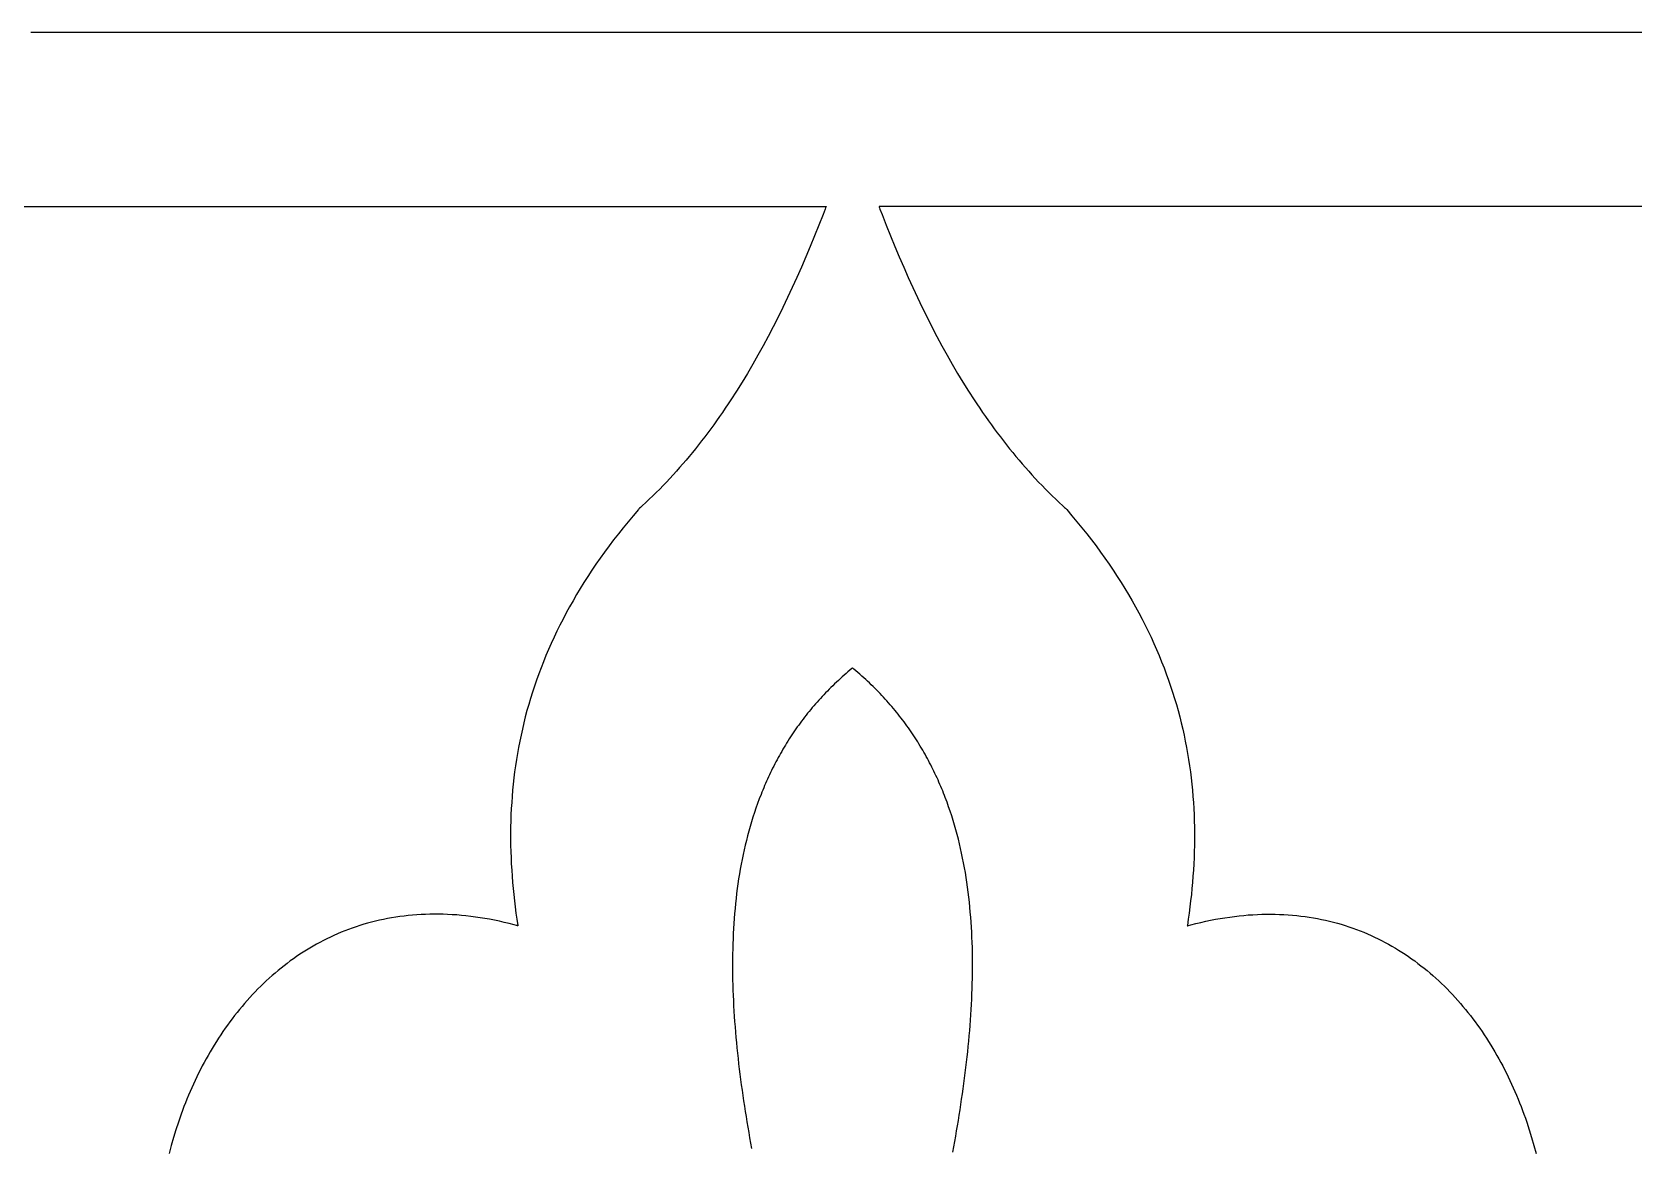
# Model space of a CAD drawing. Extents: x -53 to 64, y 95 to 135.
# Drawn here: x -22.83 to 2.4, y 117.87 to 135.46 of the extents above; entities that cross this region are included whole.
import ezdxf

# ---------------------------------------------------------------- set-up
doc = ezdxf.new("R2010")
doc.units = 0
doc.header["$MEASUREMENT"] = 0
doc.layers.add('LAYER_1', color=18, linetype='CONTINUOUS')

msp = doc.modelspace()

# ---------------------------------------------------------------- linework, layer by layer
at = {"layer": 'LAYER_1'}
for points in [[(-22.846, 135.461), (-22.554, 135.461), (-22.257, 135.461), (-21.956, 135.461), (-21.651, 135.461), (-21.342, 135.461), (-21.028, 135.461), (-20.71, 135.461), (-20.388, 135.461), (-20.061, 135.461), (-19.731, 135.461), (-19.397, 135.461), (-19.059, 135.461), (-18.717, 135.461), (-18.371, 135.461), (-18.021, 135.461), (-17.668, 135.461), (-17.311, 135.461), (-16.95, 135.461), (-16.586, 135.461), (-16.218, 135.461), (-15.846, 135.461), (-15.471, 135.461), (-15.093, 135.461), (-14.711, 135.461), (-14.326, 135.461), (-13.938, 135.461), (-13.546, 135.461), (-13.151, 135.461), (-12.753, 135.461), (-12.352, 135.461), (-11.948, 135.461), (-11.541, 135.461), (-11.131, 135.461), (-10.718, 135.461), (-10.303, 135.461), (-9.884, 135.461), (-9.463, 135.461), (-9.039, 135.461), (-8.612, 135.461), (-7.751, 135.461), (-6.879, 135.461), (-5.998, 135.461), (-5.108, 135.461), (-4.208, 135.461), (-3.3, 135.461), (-2.383, 135.461), (-1.459, 135.461), (-0.527, 135.461), (0.412, 135.461), (1.357, 135.461), (2.309, 135.461), (3.267, 135.461)], [(-23.222, 132.709), (-22.711, 132.709), (-22.198, 132.709), (-21.173, 132.709), (-20.662, 132.709), (-20.407, 132.709), (-20.153, 132.709), (-19.9, 132.709), (-19.648, 132.709), (-19.397, 132.709), (-19.146, 132.709), (-18.898, 132.709), (-18.65, 132.709), (-18.404, 132.709), (-18.159, 132.709), (-17.916, 132.709), (-17.675, 132.709), (-17.436, 132.709), (-17.199, 132.709), (-16.964, 132.709), (-16.731, 132.709), (-16.5, 132.709), (-16.272, 132.709), (-16.159, 132.709), (-16.046, 132.709), (-15.935, 132.709), (-15.824, 132.709), (-15.713, 132.709), (-15.603, 132.709), (-15.494, 132.709), (-15.386, 132.709), (-15.279, 132.709), (-15.172, 132.709), (-15.066, 132.709), (-14.961, 132.709), (-14.856, 132.709), (-14.753, 132.709), (-14.65, 132.709), (-14.548, 132.709), (-14.447, 132.709), (-14.347, 132.709), (-14.248, 132.709), (-14.149, 132.709), (-14.052, 132.709), (-13.955, 132.709), (-13.86, 132.709), (-13.765, 132.709), (-13.672, 132.709), (-13.579, 132.709), (-13.487, 132.709), (-13.397, 132.709), (-13.307, 132.709), (-13.218, 132.709), (-13.131, 132.709), (-13.044, 132.709), (-12.959, 132.709), (-12.874, 132.709), (-12.791, 132.709), (-12.709, 132.709), (-12.628, 132.709), (-12.548, 132.709), (-12.47, 132.709), (-12.392, 132.709), (-12.316, 132.709), (-12.241, 132.709), (-12.167, 132.709), (-12.094, 132.709), (-12.023, 132.709), (-11.953, 132.709), (-11.884, 132.709), (-11.816, 132.709), (-11.75, 132.709), (-11.685, 132.709), (-11.621, 132.709), (-11.559, 132.709), (-11.498, 132.709), (-11.439, 132.709), (-11.38, 132.709), (-11.324, 132.709), (-11.268, 132.709), (-11.214, 132.709), (-11.162, 132.709), (-11.111, 132.709), (-11.061, 132.709), (-11.013, 132.709), (-10.966, 132.709), (-10.921, 132.709), (-10.877, 132.709), (-10.835, 132.709), (-10.795, 132.709), (-10.756, 132.709), (-10.718, 132.709), (-10.683, 132.709), (-10.648, 132.709), (-10.616, 132.709), (-10.585, 132.709), (-10.555, 132.709), (-10.528, 132.709), (-10.502, 132.709), (-10.477, 132.709), (-10.455, 132.709), (-10.434, 132.709), (-10.415, 132.709), (-10.397, 132.709), (-10.381, 132.709), (-10.367, 132.709), (-10.355, 132.709), (-10.345, 132.709), (-10.336, 132.709), (-10.33, 132.709), (-10.325, 132.709), (-10.322, 132.709), (-10.321, 132.709), (-10.321, 132.709), (-10.321, 132.706), (-10.323, 132.701), (-10.328, 132.69), (-10.336, 132.669), (-10.368, 132.584), (-10.435, 132.415), (-10.502, 132.247), (-10.57, 132.081), (-10.639, 131.917), (-10.709, 131.754), (-10.78, 131.593), (-10.853, 131.434), (-10.926, 131.276), (-11.001, 131.12), (-11.077, 130.966), (-11.154, 130.814), (-11.232, 130.664), (-11.312, 130.515), (-11.393, 130.369), (-11.475, 130.224), (-11.558, 130.082), (-11.643, 129.941), (-11.73, 129.803), (-11.818, 129.666), (-11.862, 129.599), (-11.907, 129.532), (-11.952, 129.466), (-11.998, 129.4), (-12.044, 129.335), (-12.09, 129.27), (-12.137, 129.206), (-12.184, 129.142), (-12.232, 129.079), (-12.28, 129.017), (-12.328, 128.955), (-12.377, 128.894), (-12.426, 128.833), (-12.476, 128.773), (-12.526, 128.714), (-12.576, 128.655), (-12.627, 128.596), (-12.678, 128.538), (-12.73, 128.481), (-12.782, 128.425), (-12.835, 128.369), (-12.888, 128.314), (-12.941, 128.259), (-12.995, 128.205), (-13.05, 128.151), (-13.105, 128.099), (-13.16, 128.046), (-13.216, 127.995), (-13.244, 127.969), (-13.258, 127.957), (-13.26, 127.955), (-13.26, 127.954), (-13.262, 127.953), (-13.267, 127.947), (-13.277, 127.935), (-13.359, 127.839), (-13.439, 127.744), (-13.516, 127.648), (-13.592, 127.553), (-13.666, 127.457), (-13.739, 127.361), (-13.809, 127.266), (-13.877, 127.17), (-13.944, 127.074), (-14.009, 126.978), (-14.072, 126.882), (-14.133, 126.786), (-14.192, 126.69), (-14.25, 126.595), (-14.306, 126.499), (-14.36, 126.403), (-14.412, 126.307), (-14.463, 126.21), (-14.512, 126.114), (-14.559, 126.018), (-14.605, 125.922), (-14.649, 125.826), (-14.692, 125.73), (-14.733, 125.634), (-14.772, 125.537), (-14.81, 125.441), (-14.846, 125.345), (-14.88, 125.249), (-14.913, 125.152), (-14.945, 125.056), (-14.975, 124.959), (-15.004, 124.863), (-15.031, 124.767), (-15.057, 124.67), (-15.081, 124.574), (-15.104, 124.477), (-15.125, 124.381), (-15.145, 124.284), (-15.164, 124.188), (-15.181, 124.091), (-15.197, 123.995), (-15.212, 123.898), (-15.225, 123.801), (-15.237, 123.705), (-15.248, 123.608), (-15.257, 123.512), (-15.265, 123.415), (-15.272, 123.318), (-15.278, 123.222), (-15.283, 123.125), (-15.286, 123.028), (-15.288, 122.931), (-15.289, 122.835), (-15.289, 122.738), (-15.288, 122.641), (-15.286, 122.544), (-15.282, 122.448), (-15.278, 122.351), (-15.272, 122.254), (-15.266, 122.157), (-15.258, 122.06), (-15.249, 121.963), (-15.24, 121.867), (-15.229, 121.77), (-15.217, 121.673), (-15.205, 121.576), (-15.191, 121.479), (-15.177, 121.382), (-15.176, 121.376), (-15.176, 121.376), (-15.177, 121.376), (-15.179, 121.377), (-15.184, 121.378), (-15.194, 121.381), (-15.233, 121.391), (-15.312, 121.411), (-15.389, 121.43), (-15.466, 121.447), (-15.543, 121.463), (-15.619, 121.478), (-15.694, 121.491), (-15.77, 121.503), (-15.844, 121.514), (-15.918, 121.524), (-15.992, 121.533), (-16.065, 121.54), (-16.137, 121.546), (-16.209, 121.551), (-16.281, 121.555), (-16.352, 121.557), (-16.422, 121.559), (-16.492, 121.559), (-16.562, 121.558), (-16.631, 121.556), (-16.699, 121.553), (-16.767, 121.549), (-16.834, 121.544), (-16.901, 121.537), (-16.967, 121.53), (-17.033, 121.522), (-17.098, 121.512), (-17.163, 121.501), (-17.227, 121.49), (-17.291, 121.477), (-17.354, 121.463), (-17.417, 121.449), (-17.479, 121.433), (-17.541, 121.416), (-17.602, 121.399), (-17.662, 121.38), (-17.722, 121.36), (-17.782, 121.34), (-17.84, 121.318), (-17.899, 121.296), (-17.957, 121.273), (-18.014, 121.249), (-18.071, 121.224), (-18.127, 121.198), (-18.183, 121.171), (-18.238, 121.143), (-18.292, 121.114), (-18.346, 121.085), (-18.4, 121.055), (-18.453, 121.024), (-18.505, 120.992), (-18.557, 120.959), (-18.608, 120.926), (-18.659, 120.892), (-18.709, 120.856), (-18.759, 120.821), (-18.808, 120.784), (-18.857, 120.747), (-18.905, 120.709), (-18.952, 120.67), (-18.999, 120.631), (-19.046, 120.591), (-19.091, 120.55), (-19.137, 120.508), (-19.181, 120.466), (-19.225, 120.423), (-19.269, 120.38), (-19.312, 120.336), (-19.355, 120.291), (-19.396, 120.245), (-19.438, 120.199), (-19.479, 120.153), (-19.519, 120.106), (-19.558, 120.058), (-19.597, 120.009), (-19.636, 119.961), (-19.674, 119.911), (-19.711, 119.861), (-19.748, 119.811), (-19.784, 119.76), (-19.82, 119.708), (-19.855, 119.656), (-19.889, 119.603), (-19.923, 119.55), (-19.957, 119.497), (-19.989, 119.443), (-20.022, 119.389), (-20.053, 119.334), (-20.084, 119.278), (-20.115, 119.223), (-20.145, 119.167), (-20.174, 119.11), (-20.203, 119.053), (-20.231, 118.996), (-20.258, 118.939), (-20.285, 118.881), (-20.312, 118.822), (-20.337, 118.764), (-20.363, 118.705), (-20.387, 118.645), (-20.411, 118.586), (-20.435, 118.526), (-20.458, 118.466), (-20.48, 118.405), (-20.501, 118.344), (-20.522, 118.283), (-20.563, 118.161), (-20.601, 118.037), (-20.636, 117.913), (-20.669, 117.787)], [(2.904, 132.709), (2.391, 132.709), (1.366, 132.709), (0.855, 132.709), (0.6, 132.709), (0.346, 132.709), (0.093, 132.709), (-0.159, 132.709), (-0.41, 132.709), (-0.661, 132.709), (-0.909, 132.709), (-1.157, 132.709), (-1.403, 132.709), (-1.648, 132.709), (-1.891, 132.709), (-2.132, 132.709), (-2.371, 132.709), (-2.608, 132.709), (-2.843, 132.709), (-3.076, 132.709), (-3.307, 132.709), (-3.535, 132.709), (-3.648, 132.709), (-3.761, 132.709), (-3.872, 132.709), (-3.983, 132.709), (-4.094, 132.709), (-4.204, 132.709), (-4.313, 132.709), (-4.421, 132.709), (-4.528, 132.709), (-4.635, 132.709), (-4.741, 132.709), (-4.846, 132.709), (-4.951, 132.709), (-5.054, 132.709), (-5.157, 132.709), (-5.259, 132.709), (-5.36, 132.709), (-5.46, 132.709), (-5.559, 132.709), (-5.658, 132.709), (-5.755, 132.709), (-5.852, 132.709), (-5.947, 132.709), (-6.042, 132.709), (-6.135, 132.709), (-6.228, 132.709), (-6.32, 132.709), (-6.41, 132.709), (-6.5, 132.709), (-6.589, 132.709), (-6.676, 132.709), (-6.763, 132.709), (-6.848, 132.709), (-6.933, 132.709), (-7.016, 132.709), (-7.098, 132.709), (-7.179, 132.709), (-7.259, 132.709), (-7.337, 132.709), (-7.415, 132.709), (-7.491, 132.709), (-7.566, 132.709), (-7.64, 132.709), (-7.713, 132.709), (-7.784, 132.709), (-7.854, 132.709), (-7.923, 132.709), (-7.991, 132.709), (-8.057, 132.709), (-8.122, 132.709), (-8.186, 132.709), (-8.248, 132.709), (-8.309, 132.709), (-8.368, 132.709), (-8.427, 132.709), (-8.483, 132.709), (-8.539, 132.709), (-8.593, 132.709), (-8.645, 132.709), (-8.696, 132.709), (-8.746, 132.709), (-8.794, 132.709), (-8.841, 132.709), (-8.886, 132.709), (-8.93, 132.709), (-8.972, 132.709), (-9.012, 132.709), (-9.051, 132.709), (-9.089, 132.709), (-9.124, 132.709), (-9.159, 132.709), (-9.191, 132.709), (-9.222, 132.709), (-9.252, 132.709), (-9.279, 132.709), (-9.305, 132.709), (-9.33, 132.709), (-9.352, 132.709), (-9.373, 132.709), (-9.392, 132.709), (-9.41, 132.709), (-9.426, 132.709), (-9.44, 132.709), (-9.452, 132.709), (-9.462, 132.709), (-9.471, 132.709), (-9.477, 132.709), (-9.482, 132.709), (-9.485, 132.709), (-9.486, 132.709), (-9.486, 132.709), (-9.486, 132.706), (-9.484, 132.701), (-9.479, 132.69), (-9.471, 132.669), (-9.439, 132.584), (-9.372, 132.415), (-9.305, 132.247), (-9.237, 132.081), (-9.168, 131.917), (-9.098, 131.754), (-9.027, 131.593), (-8.954, 131.434), (-8.881, 131.276), (-8.806, 131.12), (-8.73, 130.966), (-8.653, 130.814), (-8.575, 130.664), (-8.495, 130.515), (-8.414, 130.369), (-8.332, 130.224), (-8.249, 130.082), (-8.164, 129.941), (-8.077, 129.803), (-7.989, 129.666), (-7.945, 129.599), (-7.9, 129.532), (-7.855, 129.466), (-7.809, 129.4), (-7.763, 129.335), (-7.717, 129.27), (-7.67, 129.206), (-7.623, 129.142), (-7.575, 129.079), (-7.527, 129.017), (-7.479, 128.955), (-7.43, 128.894), (-7.381, 128.833), (-7.331, 128.773), (-7.281, 128.714), (-7.231, 128.655), (-7.18, 128.596), (-7.129, 128.538), (-7.077, 128.481), (-7.025, 128.425), (-6.972, 128.369), (-6.919, 128.314), (-6.865, 128.259), (-6.811, 128.205), (-6.757, 128.151), (-6.702, 128.099), (-6.647, 128.046), (-6.591, 127.995), (-6.563, 127.969), (-6.549, 127.957), (-6.547, 127.955), (-6.546, 127.954), (-6.545, 127.953), (-6.54, 127.947), (-6.53, 127.935), (-6.448, 127.839), (-6.368, 127.744), (-6.29, 127.648), (-6.214, 127.553), (-6.14, 127.457), (-6.068, 127.361), (-5.998, 127.266), (-5.93, 127.17), (-5.863, 127.074), (-5.798, 126.978), (-5.735, 126.882), (-5.674, 126.786), (-5.615, 126.69), (-5.557, 126.595), (-5.501, 126.499), (-5.447, 126.403), (-5.395, 126.307), (-5.344, 126.21), (-5.295, 126.114), (-5.248, 126.018), (-5.202, 125.922), (-5.158, 125.826), (-5.115, 125.73), (-5.074, 125.634), (-5.035, 125.537), (-4.997, 125.441), (-4.961, 125.345), (-4.927, 125.249), (-4.894, 125.152), (-4.862, 125.056), (-4.832, 124.959), (-4.803, 124.863), (-4.776, 124.767), (-4.75, 124.67), (-4.726, 124.574), (-4.703, 124.477), (-4.682, 124.381), (-4.662, 124.284), (-4.643, 124.188), (-4.626, 124.091), (-4.61, 123.995), (-4.595, 123.898), (-4.582, 123.801), (-4.57, 123.705), (-4.559, 123.608), (-4.55, 123.512), (-4.542, 123.415), (-4.535, 123.318), (-4.529, 123.222), (-4.524, 123.125), (-4.521, 123.028), (-4.519, 122.931), (-4.518, 122.835), (-4.518, 122.738), (-4.519, 122.641), (-4.521, 122.544), (-4.525, 122.448), (-4.529, 122.351), (-4.535, 122.254), (-4.541, 122.157), (-4.549, 122.06), (-4.558, 121.963), (-4.567, 121.867), (-4.578, 121.77), (-4.59, 121.673), (-4.602, 121.576), (-4.616, 121.479), (-4.63, 121.382), (-4.631, 121.376), (-4.631, 121.376), (-4.63, 121.376), (-4.628, 121.377), (-4.623, 121.378), (-4.613, 121.381), (-4.574, 121.391), (-4.496, 121.411), (-4.418, 121.43), (-4.341, 121.447), (-4.264, 121.463), (-4.188, 121.478), (-4.113, 121.491), (-4.038, 121.503), (-3.963, 121.514), (-3.889, 121.524), (-3.815, 121.533), (-3.742, 121.54), (-3.67, 121.546), (-3.598, 121.551), (-3.526, 121.555), (-3.455, 121.557), (-3.385, 121.559), (-3.315, 121.559), (-3.246, 121.558), (-3.177, 121.556), (-3.108, 121.553), (-3.04, 121.549), (-2.973, 121.544), (-2.906, 121.537), (-2.84, 121.53), (-2.774, 121.522), (-2.709, 121.512), (-2.644, 121.501), (-2.58, 121.49), (-2.516, 121.477), (-2.453, 121.463), (-2.39, 121.449), (-2.328, 121.433), (-2.267, 121.416), (-2.206, 121.399), (-2.145, 121.38), (-2.085, 121.36), (-2.026, 121.34), (-1.967, 121.318), (-1.908, 121.296), (-1.851, 121.273), (-1.793, 121.249), (-1.737, 121.224), (-1.68, 121.198), (-1.625, 121.171), (-1.57, 121.143), (-1.515, 121.114), (-1.461, 121.085), (-1.407, 121.055), (-1.354, 121.024), (-1.302, 120.992), (-1.25, 120.959), (-1.199, 120.926), (-1.148, 120.892), (-1.098, 120.856), (-1.048, 120.821), (-0.999, 120.784), (-0.95, 120.747), (-0.902, 120.709), (-0.855, 120.67), (-0.808, 120.631), (-0.762, 120.591), (-0.716, 120.55), (-0.671, 120.508), (-0.626, 120.466), (-0.582, 120.423), (-0.538, 120.38), (-0.495, 120.336), (-0.453, 120.291), (-0.411, 120.245), (-0.37, 120.199), (-0.329, 120.153), (-0.289, 120.106), (-0.249, 120.058), (-0.21, 120.009), (-0.172, 119.961), (-0.134, 119.911), (-0.096, 119.861), (-0.059, 119.811), (-0.023, 119.76), (0.012, 119.708), (0.047, 119.656), (0.082, 119.603), (0.116, 119.55), (0.149, 119.497), (0.182, 119.443), (0.214, 119.389), (0.246, 119.334), (0.277, 119.278), (0.307, 119.223), (0.337, 119.167), (0.366, 119.11), (0.395, 119.053), (0.423, 118.996), (0.451, 118.939), (0.478, 118.881), (0.504, 118.822), (0.53, 118.764), (0.555, 118.705), (0.58, 118.645), (0.604, 118.586), (0.627, 118.526), (0.65, 118.466), (0.672, 118.405), (0.694, 118.344), (0.715, 118.283), (0.755, 118.161), (0.793, 118.037), (0.829, 117.913), (0.862, 117.787)], [(-8.324, 117.809), (-8.309, 117.892), (-8.294, 117.975), (-8.279, 118.058), (-8.265, 118.142), (-8.251, 118.225), (-8.237, 118.308), (-8.223, 118.391), (-8.21, 118.475), (-8.197, 118.558), (-8.185, 118.642), (-8.173, 118.725), (-8.161, 118.808), (-8.15, 118.892), (-8.139, 118.975), (-8.128, 119.059), (-8.118, 119.142), (-8.108, 119.225), (-8.098, 119.308), (-8.089, 119.392), (-8.081, 119.475), (-8.073, 119.558), (-8.065, 119.641), (-8.058, 119.724), (-8.051, 119.807), (-8.045, 119.889), (-8.04, 119.972), (-8.034, 120.055), (-8.03, 120.137), (-8.026, 120.219), (-8.022, 120.301), (-8.019, 120.383), (-8.017, 120.465), (-8.015, 120.547), (-8.014, 120.629), (-8.013, 120.71), (-8.013, 120.791), (-8.013, 120.872), (-8.015, 120.953), (-8.016, 121.034), (-8.019, 121.114), (-8.022, 121.194), (-8.026, 121.274), (-8.03, 121.354), (-8.035, 121.434), (-8.041, 121.513), (-8.048, 121.592), (-8.055, 121.671), (-8.063, 121.749), (-8.072, 121.828), (-8.081, 121.906), (-8.091, 121.983), (-8.102, 122.061), (-8.114, 122.138), (-8.126, 122.215), (-8.14, 122.291), (-8.154, 122.367), (-8.169, 122.443), (-8.185, 122.518), (-8.201, 122.594), (-8.219, 122.668), (-8.237, 122.743), (-8.256, 122.817), (-8.276, 122.89), (-8.297, 122.964), (-8.319, 123.037), (-8.342, 123.109), (-8.365, 123.181), (-8.39, 123.253), (-8.415, 123.324), (-8.442, 123.395), (-8.455, 123.43), (-8.469, 123.465), (-8.483, 123.5), (-8.498, 123.535), (-8.512, 123.57), (-8.527, 123.605), (-8.542, 123.639), (-8.557, 123.674), (-8.573, 123.708), (-8.589, 123.743), (-8.605, 123.777), (-8.621, 123.811), (-8.638, 123.845), (-8.654, 123.878), (-8.672, 123.912), (-8.689, 123.945), (-8.706, 123.979), (-8.724, 124.012), (-8.742, 124.045), (-8.761, 124.078), (-8.779, 124.111), (-8.798, 124.144), (-8.818, 124.177), (-8.837, 124.209), (-8.857, 124.241), (-8.877, 124.274), (-8.897, 124.306), (-8.917, 124.338), (-8.938, 124.37), (-8.959, 124.401), (-8.981, 124.433), (-9.002, 124.464), (-9.024, 124.496), (-9.046, 124.527), (-9.069, 124.558), (-9.092, 124.589), (-9.115, 124.619), (-9.138, 124.65), (-9.162, 124.68), (-9.186, 124.711), (-9.21, 124.741), (-9.234, 124.771), (-9.259, 124.801), (-9.284, 124.83), (-9.309, 124.86), (-9.335, 124.889), (-9.361, 124.919), (-9.387, 124.948), (-9.414, 124.977), (-9.441, 125.006), (-9.468, 125.034), (-9.495, 125.063), (-9.523, 125.091), (-9.551, 125.119), (-9.58, 125.147), (-9.608, 125.175), (-9.637, 125.203), (-9.667, 125.23), (-9.696, 125.258), (-9.726, 125.285), (-9.756, 125.312), (-9.787, 125.339), (-9.818, 125.366), (-9.849, 125.392), (-9.881, 125.419), (-9.896, 125.432), (-9.9, 125.435), (-9.902, 125.437), (-9.903, 125.437), (-9.903, 125.437), (-9.903, 125.437), (-9.904, 125.436), (-9.912, 125.43), (-9.944, 125.404), (-9.975, 125.377), (-10.006, 125.35), (-10.037, 125.324), (-10.068, 125.297), (-10.098, 125.269), (-10.127, 125.242), (-10.157, 125.215), (-10.186, 125.187), (-10.215, 125.159), (-10.243, 125.131), (-10.271, 125.103), (-10.299, 125.075), (-10.327, 125.046), (-10.354, 125.018), (-10.381, 124.989), (-10.408, 124.96), (-10.434, 124.931), (-10.46, 124.902), (-10.486, 124.873), (-10.512, 124.843), (-10.537, 124.814), (-10.562, 124.784), (-10.586, 124.754), (-10.611, 124.724), (-10.635, 124.693), (-10.659, 124.663), (-10.682, 124.633), (-10.705, 124.602), (-10.728, 124.571), (-10.751, 124.54), (-10.773, 124.509), (-10.795, 124.478), (-10.817, 124.446), (-10.838, 124.415), (-10.859, 124.383), (-10.88, 124.351), (-10.901, 124.32), (-10.921, 124.287), (-10.941, 124.255), (-10.961, 124.223), (-10.981, 124.191), (-11, 124.158), (-11.019, 124.125), (-11.038, 124.092), (-11.056, 124.059), (-11.075, 124.026), (-11.093, 123.993), (-11.11, 123.96), (-11.128, 123.926), (-11.145, 123.893), (-11.162, 123.859), (-11.179, 123.825), (-11.195, 123.791), (-11.211, 123.757), (-11.227, 123.723), (-11.243, 123.689), (-11.258, 123.654), (-11.273, 123.62), (-11.288, 123.585), (-11.303, 123.55), (-11.317, 123.515), (-11.332, 123.48), (-11.345, 123.445), (-11.373, 123.375), (-11.399, 123.304), (-11.424, 123.232), (-11.448, 123.161), (-11.472, 123.088), (-11.494, 123.016), (-11.516, 122.943), (-11.537, 122.869), (-11.556, 122.796), (-11.575, 122.722), (-11.593, 122.647), (-11.611, 122.572), (-11.627, 122.497), (-11.643, 122.421), (-11.657, 122.345), (-11.671, 122.269), (-11.684, 122.193), (-11.697, 122.116), (-11.708, 122.039), (-11.719, 121.961), (-11.729, 121.883), (-11.738, 121.805), (-11.747, 121.727), (-11.754, 121.648), (-11.761, 121.569), (-11.768, 121.49), (-11.773, 121.411), (-11.778, 121.331), (-11.783, 121.252), (-11.786, 121.172), (-11.789, 121.091), (-11.791, 121.011), (-11.793, 120.93), (-11.794, 120.849), (-11.794, 120.768), (-11.794, 120.687), (-11.793, 120.605), (-11.792, 120.524), (-11.79, 120.442), (-11.787, 120.36), (-11.784, 120.278), (-11.78, 120.196), (-11.776, 120.113), (-11.771, 120.031), (-11.766, 119.948), (-11.76, 119.866), (-11.754, 119.783), (-11.747, 119.7), (-11.74, 119.617), (-11.732, 119.534), (-11.724, 119.451), (-11.715, 119.368), (-11.706, 119.285), (-11.697, 119.201), (-11.687, 119.118), (-11.676, 119.035), (-11.666, 118.951), (-11.655, 118.868), (-11.643, 118.785), (-11.631, 118.701), (-11.619, 118.618), (-11.606, 118.534), (-11.593, 118.451), (-11.58, 118.368), (-11.566, 118.284), (-11.553, 118.201), (-11.538, 118.118), (-11.524, 118.035), (-11.509, 117.952), (-11.494, 117.868)]]:
    msp.add_lwpolyline(points, dxfattribs=at)

doc.saveas('drawing.dxf')
